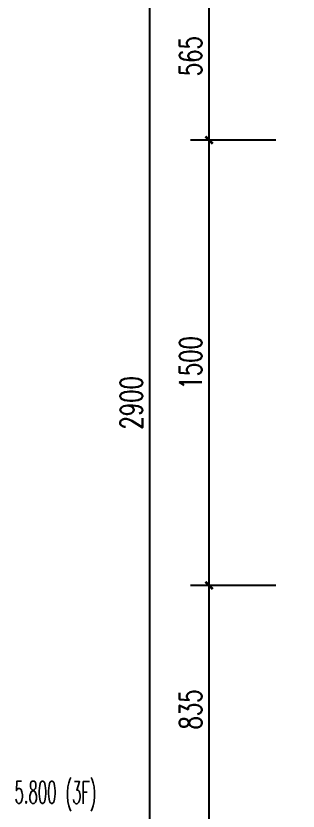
# Model space of a CAD drawing. Extents: x -1712635 to -854203, y -534641 to -21985.
# Drawn here: x -909115 to -908164, y -158015 to -155337 of the extents above; entities that cross this region are included whole.
import ezdxf

# ---------------------------------------------------------------- set-up
doc = ezdxf.new("R2010")
doc.units = 0
doc.header["$LTSCALE"] = 1000
doc.layers.get('0').update_dxf_attribs({"linetype": 'CONTINUOUS'})
doc.layers.get('Defpoints').update_dxf_attribs({"linetype": 'CONTINUOUS'})
doc.layers.add('PUB_DIM', color=3, linetype='CONTINUOUS')
doc.layers.add('PUB_TEXT', color=2, linetype='CONTINUOUS')
doc.styles.add('_TCH_DIM', font='SIMPLEX.shx', dxfattribs={"width": 0.7, "bigfont": 'GBCBIG.shx'})
doc.styles.add('_TCH_DIM_T3', font='SIMPLEX', dxfattribs={"width": 0.705882, "bigfont": 'GBCBIG'})
doc.dimstyles.new('_TCH_ARCH&&25', dxfattribs={"dimtxt": 74.375, "dimasz": 25, "dimexe": 62.5, "dimexo": 75, "dimgap": 25, "dimtad": 1, "dimdec": 0, "dimzin": 0, "dimdsep": 46, "dimtxsty": '_TCH_DIM_T3', "dimblk": 'ARCHTICK', "dimcen": 0.09, "dimclrt": 7, "dimazin": 0, "dimtfac": 1, "dimtdec": 0, "dimtix": 1, "dimtmove": 2, "dimatfit": 3, "dimldrblk": 'ARCHTICK', "dimfxl": 0, "dimtolj": 1, "dimtzin": 0, "dimarcsym": 0})

# ---------------------------------------------------------------- blocks, each defined once
blk = doc.blocks.new('_ArchTick')
at = {"color": 0, "const_width": 0.35}
blk.add_lwpolyline([(-0.5, -0.5), (0.5, 0.5)], dxfattribs=at)
blk = doc.blocks.new('*D3444')
at = {"layer": 'Defpoints', "color": 0}
for p in [(-908463.7, -157255.5), (-908163.7, -157255.5), (-908163.7, -158090.5)]:
    blk.add_point(p, dxfattribs=at)
at = {"layer": 'PUB_DIM', "color": 0, "lineweight": -2}
for p, q in [((-908238.7, -157255.5), (-908526.2, -157255.5)), ((-908463.7, -158090.5), (-908463.7, -157255.5)), ((-908238.7, -158090.5), (-908526.2, -158090.5))]:
    blk.add_line(p, q, dxfattribs=at)
at = {"layer": 'PUB_DIM', "color": 0, "lineweight": -2, "xscale": 25, "yscale": 25, "zscale": 25}
for p, rotation in [((-908463.7, -157255.5), 90), ((-908463.7, -158090.5), 270)]:
    blk.add_blockref('_ArchTick', p, dxfattribs=dict(at, rotation=rotation))
at = {"layer": 'PUB_DIM', "color": 7, "insert": (-908525.9, -157673), "char_height": 74.38, "attachment_point": 5, "rotation": 90, "style": '_TCH_DIM_T3'}
blk.add_mtext('\\A1;835', dxfattribs=at)
blk = doc.blocks.new('*D3445')
at = {"layer": 'Defpoints', "color": 0}
for p in [(-908463.7, -155755.5), (-908163.7, -155755.5), (-908163.7, -157255.5)]:
    blk.add_point(p, dxfattribs=at)
at = {"layer": 'PUB_DIM', "color": 0, "lineweight": -2}
for p, q in [((-908238.7, -155755.5), (-908526.2, -155755.5)), ((-908463.7, -157255.5), (-908463.7, -155755.5)), ((-908238.7, -157255.5), (-908526.2, -157255.5))]:
    blk.add_line(p, q, dxfattribs=at)
at = {"layer": 'PUB_DIM', "color": 0, "lineweight": -2, "xscale": 25, "yscale": 25, "zscale": 25}
for p, rotation in [((-908463.7, -155755.5), 90), ((-908463.7, -157255.5), 270)]:
    blk.add_blockref('_ArchTick', p, dxfattribs=dict(at, rotation=rotation))
at = {"layer": 'PUB_DIM', "color": 7, "insert": (-908525.9, -156505.5), "char_height": 74.38, "attachment_point": 5, "rotation": 90, "style": '_TCH_DIM_T3'}
blk.add_mtext('\\A1;1500', dxfattribs=at)
blk = doc.blocks.new('*D3446')
at = {"layer": 'Defpoints', "color": 0}
for p in [(-908463.7, -155190.5), (-908163.7, -155190.5), (-908163.7, -155755.5)]:
    blk.add_point(p, dxfattribs=at)
at = {"layer": 'PUB_DIM', "color": 0, "lineweight": -2}
for p, q in [((-908238.7, -155190.5), (-908526.2, -155190.5)), ((-908463.7, -155755.5), (-908463.7, -155190.5)), ((-908238.7, -155755.5), (-908526.2, -155755.5))]:
    blk.add_line(p, q, dxfattribs=at)
at = {"layer": 'PUB_DIM', "color": 0, "lineweight": -2, "xscale": 25, "yscale": 25, "zscale": 25}
for p, rotation in [((-908463.7, -155190.5), 90), ((-908463.7, -155755.5), 270)]:
    blk.add_blockref('_ArchTick', p, dxfattribs=dict(at, rotation=rotation))
at = {"layer": 'PUB_DIM', "color": 7, "insert": (-908525.9, -155473), "char_height": 74.38, "attachment_point": 5, "rotation": 90, "style": '_TCH_DIM_T3'}
blk.add_mtext('\\A1;565', dxfattribs=at)
blk = doc.blocks.new('*D3457')
at = {"layer": 'Defpoints', "color": 0}
for p in [(-908663.7, -155190.5), (-908163.7, -155190.5), (-908163.7, -158090.5)]:
    blk.add_point(p, dxfattribs=at)
at = {"layer": 'PUB_DIM', "color": 0, "lineweight": -2}
for p, q in [((-908238.7, -155190.5), (-908726.2, -155190.5)), ((-908663.7, -158090.5), (-908663.7, -155190.5)), ((-908238.7, -158090.5), (-908726.2, -158090.5))]:
    blk.add_line(p, q, dxfattribs=at)
at = {"layer": 'PUB_DIM', "color": 0, "lineweight": -2, "xscale": 25, "yscale": 25, "zscale": 25}
for p, rotation in [((-908663.7, -155190.5), 90), ((-908663.7, -158090.5), 270)]:
    blk.add_blockref('_ArchTick', p, dxfattribs=dict(at, rotation=rotation))
at = {"layer": 'PUB_DIM', "color": 7, "insert": (-908725.9, -156640.5), "char_height": 74.38, "attachment_point": 5, "rotation": 90, "style": '_TCH_DIM_T3'}
blk.add_mtext('\\A1;2900', dxfattribs=at)

msp = doc.modelspace()

# ---------------------------------------------------------------- texts
at = {"layer": 'PUB_TEXT', "style": '_TCH_DIM', "width": 0.494118}
for s, p in [('5.800', (-909119.83, -157989.27)), ('(3F)', (-908947.68, -157990.49))]:
    msp.add_text(s, height=74.375, dxfattribs=at).set_placement(p)

# ---------------------------------------------------------------- dimensions: what is measured, and where the dimension line sits
at = {"layer": 'PUB_DIM'}
for p1, p2, distance, picture, middle in [((-908163.73, -158090.52), (-908163.73, -155190.52), 500, '*D3457', (-908725.91, -156640.52)), ((-908163.73, -155755.48), (-908163.73, -155190.52), 300, '*D3446', (-908525.91, -155473)), ((-908163.73, -157255.48), (-908163.73, -155755.48), 300, '*D3445', (-908525.91, -156505.48)), ((-908163.73, -158090.52), (-908163.73, -157255.48), 300, '*D3444', (-908525.91, -157673))]:
    dim = msp.add_aligned_dim(p1=p1, p2=p2, distance=distance, dimstyle='_TCH_ARCH&&25', dxfattribs=at)
    dim.commit()
    dim.dimension.update_dxf_attribs({"geometry": picture, "text_midpoint": middle})

doc.saveas('drawing.dxf')
